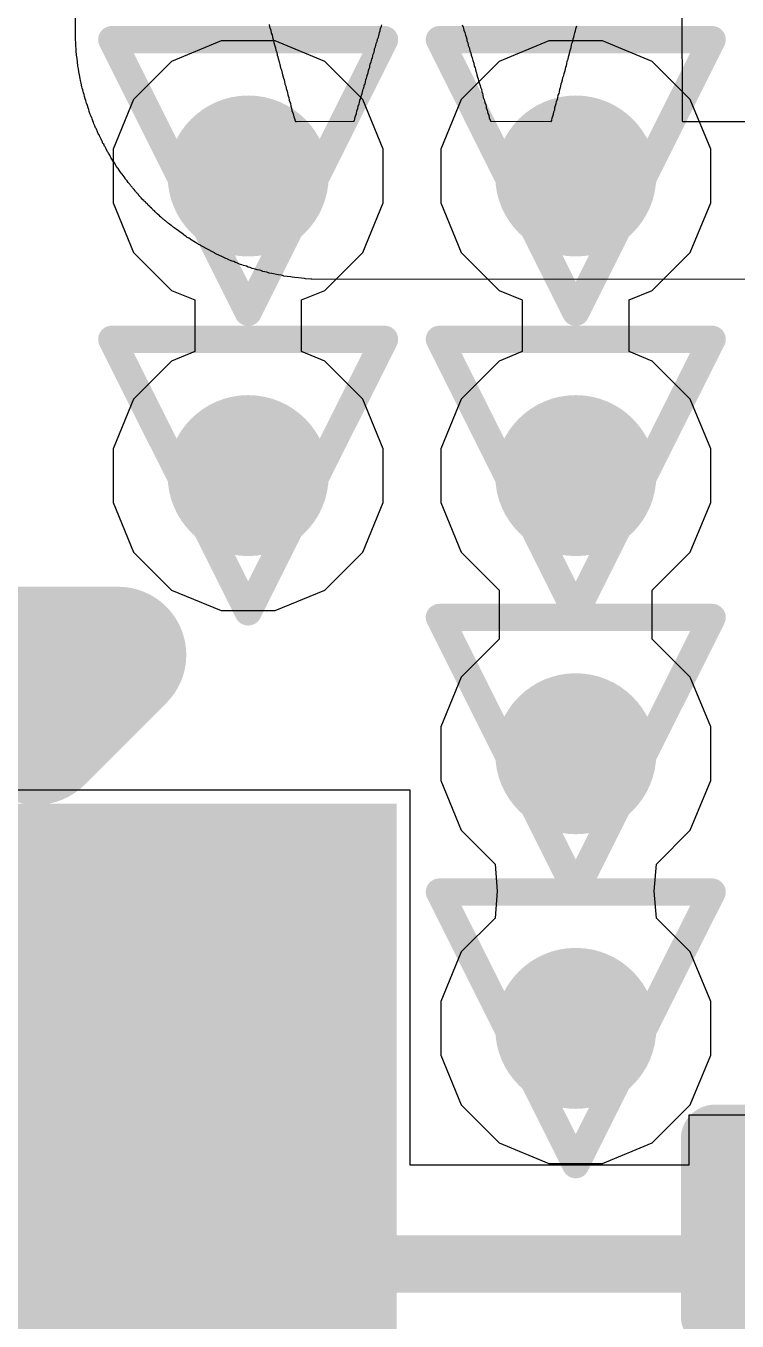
# Model space of a CAD drawing. Header units: inches. Extents: x -6 to 283, y -12 to 154.
# Drawn here: x 14.447 to 15.771, y 16.789 to 19.202 of the extents above; entities that cross this region are included whole.
import ezdxf

# ---------------------------------------------------------------- set-up
doc = ezdxf.new("R2010")
doc.units = ezdxf.units.IN
for name, color, linetype in [('Bottom Layer', 5, 'Continuous'), ('Drill Drawing', 1, 'Continuous'), ('GND-1', 16, 'Continuous'), ('GND-2', 90, 'Continuous'), ('GND-3', 216, 'Continuous'), ('GND-4', 54, 'Continuous'), ('PWR-1', 156, 'Continuous'), ('PWR-2', 130, 'Continuous'), ('Signal L1', 76, 'Continuous'), ('Signal L2', 6, 'Continuous'), ('Top Layer', 1, 'Continuous'), ('Top Overlay', 2, 'Continuous'), ('Top Paste', 8, 'Continuous'), ('Top Solder', 216, 'Continuous'), ('Via Holes', 16, 'Continuous')]:
    doc.layers.add(name, color=color, linetype=linetype)

# ---------------------------------------------------------------- blocks, each defined once
blk = doc.blocks.new('U_FL_R_SMT_1_80___16')
at = {"layer": 'Top Layer'}
blk.add_hatch(color=1, dxfattribs=at).paths.add_polyline_path([(-0.51, -0.4392), (0.51, -0.4392), (0.51, -1.5092), (-0.51, -1.5092)])
at = {"layer": 'Top Paste'}
blk.add_hatch(color=8, dxfattribs=at).paths.add_polyline_path([(-0.51, -0.4392), (0.51, -0.4392), (0.51, -1.5092), (-0.51, -1.5092)])
at = {"layer": 'Top Solder'}
blk.add_hatch(color=216, dxfattribs=at).paths.add_polyline_path([(-0.6116, -0.3376), (0.6116, -0.3376), (0.6116, -1.6108), (-0.6116, -1.6108)])
at = {"layer": 'Top Overlay'}
for points in [[(0.889, -0.7874, 0.254, 0.254, 0), (0.7366, -0.9398, 0.254, 0.254, 0)], [(0.889, -0.7874, 0.254, 0.254, 0), (0.889, -1.0922, 0.254, 0.254, 0)], [(0.7366, -0.9398, 0.254, 0.254, 0), (0.889, -1.0922, 0.254, 0.254, 0)]]:
    blk.add_lwpolyline(points, format="xyseb", dxfattribs=at)
for points in [[(0.6731, -0.9398, 0.127, 0.127, 1), (0.8001, -0.9398, 0.127, 0.127, 1)], [(0.6731, -0.9398, 0.127, 0.127, 1), (0.8001, -0.9398, 0.127, 0.127, 1)], [(0.8255, -1.0922, 0.127, 0.127, 1), (0.9525, -1.0922, 0.127, 0.127, 1)], [(0.8255, -1.0922, 0.127, 0.127, 1), (0.9525, -1.0922, 0.127, 0.127, 1)]]:
    blk.add_lwpolyline(points, format="xyseb", close=True, dxfattribs=at)
blk = doc.blocks.new('C___0201_306')
at = {"layer": 'Top Layer'}
for points in [[(-0.45, 0.15), (-0.15, 0.15), (-0.15, -0.15), (-0.45, -0.15)], [(0.15, 0.15), (0.45, 0.15), (0.45, -0.15), (0.15, -0.15)]]:
    blk.add_hatch(color=1, dxfattribs=at).paths.add_polyline_path(points)
at = {"layer": 'Top Paste'}
for points in [[(-0.45, 0.15), (-0.15, 0.15), (-0.15, -0.15), (-0.45, -0.15)], [(0.15, 0.15), (0.45, 0.15), (0.45, -0.15), (0.15, -0.15)]]:
    blk.add_hatch(color=8, dxfattribs=at).paths.add_polyline_path(points)
at = {"layer": 'Top Solder'}
for points in [[(-0.505, 0.205), (-0.095, 0.205), (-0.095, -0.205), (-0.505, -0.205)], [(0.095, 0.205), (0.505, 0.205), (0.505, -0.205), (0.095, -0.205)]]:
    blk.add_hatch(color=216, dxfattribs=at).paths.add_polyline_path(points)
at = {"layer": 'Top Overlay'}
for points in [[(-0.5334, 0.2286, 0.127, 0.127, 0), (-0.5334, -0.2286, 0.127, 0.127, 0)], [(-0.5334, 0.2286, 0.127, 0.127, 0), (-0.2032, 0.2286, 0.127, 0.127, 0)], [(0.2032, 0.2286, 0.127, 0.127, 0), (0.5334, 0.2286, 0.127, 0.127, 0)], [(0.5334, 0.2286, 0.127, 0.127, 0), (0.5334, -0.2286, 0.127, 0.127, 0)], [(-0.5334, -0.2286, 0.127, 0.127, 0), (-0.2032, -0.2286, 0.127, 0.127, 0)], [(0.2032, -0.2286, 0.127, 0.127, 0), (0.5334, -0.2286, 0.127, 0.127, 0)]]:
    blk.add_lwpolyline(points, format="xyseb", dxfattribs=at)
for points in [[(-0.5651, 0.2286, 0.0635, 0.0635, 1), (-0.5016, 0.2286, 0.0635, 0.0635, 1)], [(-0.5651, 0.2286, 0.0635, 0.0635, 1), (-0.5016, 0.2286, 0.0635, 0.0635, 1)], [(-0.2349, 0.2286, 0.0635, 0.0635, 1), (-0.1714, 0.2286, 0.0635, 0.0635, 1)], [(0.1714, 0.2286, 0.0635, 0.0635, 1), (0.2349, 0.2286, 0.0635, 0.0635, 1)], [(0.5016, 0.2286, 0.0635, 0.0635, 1), (0.5651, 0.2286, 0.0635, 0.0635, 1)], [(0.5016, 0.2286, 0.0635, 0.0635, 1), (0.5651, 0.2286, 0.0635, 0.0635, 1)], [(-0.5651, -0.2286, 0.0635, 0.0635, 1), (-0.5016, -0.2286, 0.0635, 0.0635, 1)], [(-0.5651, -0.2286, 0.0635, 0.0635, 1), (-0.5016, -0.2286, 0.0635, 0.0635, 1)], [(-0.2349, -0.2286, 0.0635, 0.0635, 1), (-0.1714, -0.2286, 0.0635, 0.0635, 1)], [(0.1714, -0.2286, 0.0635, 0.0635, 1), (0.2349, -0.2286, 0.0635, 0.0635, 1)], [(0.5016, -0.2286, 0.0635, 0.0635, 1), (0.5651, -0.2286, 0.0635, 0.0635, 1)], [(0.5016, -0.2286, 0.0635, 0.0635, 1), (0.5651, -0.2286, 0.0635, 0.0635, 1)]]:
    blk.add_lwpolyline(points, format="xyseb", close=True, dxfattribs=at)

msp = doc.modelspace()

# ---------------------------------------------------------------- hatches: boundary and pattern name
at = {"layer": 'Bottom Layer'}
h = msp.add_hatch(color=5, dxfattribs=at)
edge = h.paths.add_edge_path()
edge.add_arc((14.8607, 18.9226), 0.15, 0, 360)
h = msp.add_hatch(color=5, dxfattribs=at)
edge = h.paths.add_edge_path()
edge.add_arc((15.4709, 18.9226), 0.15, 0, 360)
h = msp.add_hatch(color=5, dxfattribs=at)
edge = h.paths.add_edge_path()
edge.add_arc((14.8607, 18.3642), 0.15, 0, 360)
h = msp.add_hatch(color=5, dxfattribs=at)
edge = h.paths.add_edge_path()
edge.add_arc((15.4709, 18.3642), 0.15, 0, 360)
h = msp.add_hatch(color=5, dxfattribs=at)
edge = h.paths.add_edge_path()
edge.add_arc((15.4709, 17.8459), 0.15, 0, 360)
h = msp.add_hatch(color=5, dxfattribs=at)
edge = h.paths.add_edge_path()
edge.add_arc((15.4709, 17.3341), 0.15, 0, 360)
at = {"layer": 'GND-1'}
h = msp.add_hatch(color=16, dxfattribs=at)
edge = h.paths.add_edge_path()
edge.add_arc((14.8607, 18.9226), 0.15, 0, 360)
h = msp.add_hatch(color=16, dxfattribs=at)
edge = h.paths.add_edge_path()
edge.add_arc((15.4709, 18.9226), 0.15, 0, 360)
h = msp.add_hatch(color=16, dxfattribs=at)
edge = h.paths.add_edge_path()
edge.add_arc((14.8607, 18.3642), 0.15, 0, 360)
h = msp.add_hatch(color=16, dxfattribs=at)
edge = h.paths.add_edge_path()
edge.add_arc((15.4709, 18.3642), 0.15, 0, 360)
h = msp.add_hatch(color=16, dxfattribs=at)
edge = h.paths.add_edge_path()
edge.add_arc((15.4709, 17.8459), 0.15, 0, 360)
h = msp.add_hatch(color=16, dxfattribs=at)
edge = h.paths.add_edge_path()
edge.add_arc((15.4709, 17.3341), 0.15, 0, 360)
at = {"layer": 'GND-2'}
h = msp.add_hatch(color=90, dxfattribs=at)
edge = h.paths.add_edge_path()
edge.add_arc((14.8607, 18.9226), 0.15, 0, 360)
h = msp.add_hatch(color=90, dxfattribs=at)
edge = h.paths.add_edge_path()
edge.add_arc((15.4709, 18.9226), 0.15, 0, 360)
h = msp.add_hatch(color=90, dxfattribs=at)
edge = h.paths.add_edge_path()
edge.add_arc((14.8607, 18.3642), 0.15, 0, 360)
h = msp.add_hatch(color=90, dxfattribs=at)
edge = h.paths.add_edge_path()
edge.add_arc((15.4709, 18.3642), 0.15, 0, 360)
h = msp.add_hatch(color=90, dxfattribs=at)
edge = h.paths.add_edge_path()
edge.add_arc((15.4709, 17.8459), 0.15, 0, 360)
h = msp.add_hatch(color=90, dxfattribs=at)
edge = h.paths.add_edge_path()
edge.add_arc((15.4709, 17.3341), 0.15, 0, 360)
at = {"layer": 'GND-3'}
h = msp.add_hatch(color=216, dxfattribs=at)
edge = h.paths.add_edge_path()
edge.add_arc((14.8607, 18.9226), 0.15, 0, 360)
h = msp.add_hatch(color=216, dxfattribs=at)
edge = h.paths.add_edge_path()
edge.add_arc((15.4709, 18.9226), 0.15, 0, 360)
h = msp.add_hatch(color=216, dxfattribs=at)
edge = h.paths.add_edge_path()
edge.add_arc((14.8607, 18.3642), 0.15, 0, 360)
h = msp.add_hatch(color=216, dxfattribs=at)
edge = h.paths.add_edge_path()
edge.add_arc((15.4709, 18.3642), 0.15, 0, 360)
h = msp.add_hatch(color=216, dxfattribs=at)
edge = h.paths.add_edge_path()
edge.add_arc((15.4709, 17.8459), 0.15, 0, 360)
h = msp.add_hatch(color=216, dxfattribs=at)
edge = h.paths.add_edge_path()
edge.add_arc((15.4709, 17.3341), 0.15, 0, 360)
at = {"layer": 'GND-4'}
h = msp.add_hatch(color=54, dxfattribs=at)
edge = h.paths.add_edge_path()
edge.add_arc((14.8607, 18.9226), 0.15, 0, 360)
h = msp.add_hatch(color=54, dxfattribs=at)
edge = h.paths.add_edge_path()
edge.add_arc((15.4709, 18.9226), 0.15, 0, 360)
h = msp.add_hatch(color=54, dxfattribs=at)
edge = h.paths.add_edge_path()
edge.add_arc((14.8607, 18.3642), 0.15, 0, 360)
h = msp.add_hatch(color=54, dxfattribs=at)
edge = h.paths.add_edge_path()
edge.add_arc((15.4709, 18.3642), 0.15, 0, 360)
h = msp.add_hatch(color=54, dxfattribs=at)
edge = h.paths.add_edge_path()
edge.add_arc((15.4709, 17.8459), 0.15, 0, 360)
h = msp.add_hatch(color=54, dxfattribs=at)
edge = h.paths.add_edge_path()
edge.add_arc((15.4709, 17.3341), 0.15, 0, 360)
at = {"layer": 'PWR-1'}
h = msp.add_hatch(color=156, dxfattribs=at)
edge = h.paths.add_edge_path()
edge.add_arc((14.8607, 18.9226), 0.15, 0, 360)
h = msp.add_hatch(color=156, dxfattribs=at)
edge = h.paths.add_edge_path()
edge.add_arc((15.4709, 18.9226), 0.15, 0, 360)
h = msp.add_hatch(color=156, dxfattribs=at)
edge = h.paths.add_edge_path()
edge.add_arc((14.8607, 18.3642), 0.15, 0, 360)
h = msp.add_hatch(color=156, dxfattribs=at)
edge = h.paths.add_edge_path()
edge.add_arc((15.4709, 18.3642), 0.15, 0, 360)
h = msp.add_hatch(color=156, dxfattribs=at)
edge = h.paths.add_edge_path()
edge.add_arc((15.4709, 17.8459), 0.15, 0, 360)
h = msp.add_hatch(color=156, dxfattribs=at)
edge = h.paths.add_edge_path()
edge.add_arc((15.4709, 17.3341), 0.15, 0, 360)
at = {"layer": 'PWR-2'}
h = msp.add_hatch(color=130, dxfattribs=at)
edge = h.paths.add_edge_path()
edge.add_arc((14.8607, 18.9226), 0.15, 0, 360)
h = msp.add_hatch(color=130, dxfattribs=at)
edge = h.paths.add_edge_path()
edge.add_arc((15.4709, 18.9226), 0.15, 0, 360)
h = msp.add_hatch(color=130, dxfattribs=at)
edge = h.paths.add_edge_path()
edge.add_arc((14.8607, 18.3642), 0.15, 0, 360)
h = msp.add_hatch(color=130, dxfattribs=at)
edge = h.paths.add_edge_path()
edge.add_arc((15.4709, 18.3642), 0.15, 0, 360)
h = msp.add_hatch(color=130, dxfattribs=at)
edge = h.paths.add_edge_path()
edge.add_arc((15.4709, 17.8459), 0.15, 0, 360)
h = msp.add_hatch(color=130, dxfattribs=at)
edge = h.paths.add_edge_path()
edge.add_arc((15.4709, 17.3341), 0.15, 0, 360)
at = {"layer": 'Signal L1'}
h = msp.add_hatch(color=76, dxfattribs=at)
edge = h.paths.add_edge_path()
edge.add_arc((14.8607, 18.9226), 0.15, 0, 360)
h = msp.add_hatch(color=76, dxfattribs=at)
edge = h.paths.add_edge_path()
edge.add_arc((15.4709, 18.9226), 0.15, 0, 360)
h = msp.add_hatch(color=76, dxfattribs=at)
edge = h.paths.add_edge_path()
edge.add_arc((14.8607, 18.3642), 0.15, 0, 360)
h = msp.add_hatch(color=76, dxfattribs=at)
edge = h.paths.add_edge_path()
edge.add_arc((15.4709, 18.3642), 0.15, 0, 360)
h = msp.add_hatch(color=76, dxfattribs=at)
edge = h.paths.add_edge_path()
edge.add_arc((15.4709, 17.8459), 0.15, 0, 360)
h = msp.add_hatch(color=76, dxfattribs=at)
edge = h.paths.add_edge_path()
edge.add_arc((15.4709, 17.3341), 0.15, 0, 360)
at = {"layer": 'Signal L2'}
h = msp.add_hatch(color=6, dxfattribs=at)
edge = h.paths.add_edge_path()
edge.add_arc((14.8607, 18.9226), 0.15, 0, 360)
h = msp.add_hatch(color=6, dxfattribs=at)
edge = h.paths.add_edge_path()
edge.add_arc((15.4709, 18.9226), 0.15, 0, 360)
h = msp.add_hatch(color=6, dxfattribs=at)
edge = h.paths.add_edge_path()
edge.add_arc((14.8607, 18.3642), 0.15, 0, 360)
h = msp.add_hatch(color=6, dxfattribs=at)
edge = h.paths.add_edge_path()
edge.add_arc((15.4709, 18.3642), 0.15, 0, 360)
h = msp.add_hatch(color=6, dxfattribs=at)
edge = h.paths.add_edge_path()
edge.add_arc((15.4709, 17.8459), 0.15, 0, 360)
h = msp.add_hatch(color=6, dxfattribs=at)
edge = h.paths.add_edge_path()
edge.add_arc((15.4709, 17.3341), 0.15, 0, 360)
at = {"layer": 'Top Layer'}
h = msp.add_hatch(color=1, dxfattribs=at)
edge = h.paths.add_edge_path()
edge.add_arc((14.8607, 18.9226), 0.15, 0, 360)
h = msp.add_hatch(color=1, dxfattribs=at)
edge = h.paths.add_edge_path()
edge.add_arc((15.4709, 18.9226), 0.15, 0, 360)
h = msp.add_hatch(color=1, dxfattribs=at)
edge = h.paths.add_edge_path()
edge.add_arc((14.8607, 18.3642), 0.15, 0, 360)
h = msp.add_hatch(color=1, dxfattribs=at)
edge = h.paths.add_edge_path()
edge.add_arc((15.4709, 18.3642), 0.15, 0, 360)
h = msp.add_hatch(color=1, dxfattribs=at)
edge = h.paths.add_edge_path()
edge.add_arc((15.4709, 17.8459), 0.15, 0, 360)
h = msp.add_hatch(color=1, dxfattribs=at)
edge = h.paths.add_edge_path()
edge.add_arc((15.4709, 17.3341), 0.15, 0, 360)
at = {"layer": 'Via Holes'}
h = msp.add_hatch(color=7, dxfattribs=at)
edge = h.paths.add_edge_path()
edge.add_arc((14.8607, 18.9226), 0.075, 0, 360)
h = msp.add_hatch(color=7, dxfattribs=at)
edge = h.paths.add_edge_path()
edge.add_arc((15.4709, 18.9226), 0.075, 0, 360)
h = msp.add_hatch(color=7, dxfattribs=at)
edge = h.paths.add_edge_path()
edge.add_arc((14.8607, 18.3642), 0.075, 0, 360)
h = msp.add_hatch(color=7, dxfattribs=at)
edge = h.paths.add_edge_path()
edge.add_arc((15.4709, 18.3642), 0.075, 0, 360)
h = msp.add_hatch(color=7, dxfattribs=at)
edge = h.paths.add_edge_path()
edge.add_arc((15.4709, 17.8459), 0.075, 0, 360)
h = msp.add_hatch(color=7, dxfattribs=at)
edge = h.paths.add_edge_path()
edge.add_arc((15.4709, 17.3341), 0.075, 0, 360)

# ---------------------------------------------------------------- linework, layer by layer
at = {"layer": 'Drill Drawing'}
for points in [[(14.6067, 19.1766, 0.0508, 0.0508, 0), (15.1147, 19.1766, 0.0508, 0.0508, 0)], [(14.6067, 19.1766, 0.0508, 0.0508, 0), (14.8607, 18.6686, 0.0508, 0.0508, 0)], [(14.8607, 18.6686, 0.0508, 0.0508, 0), (15.1147, 19.1766, 0.0508, 0.0508, 0)], [(15.2169, 19.1766, 0.0508, 0.0508, 0), (15.7249, 19.1766, 0.0508, 0.0508, 0)], [(15.2169, 19.1766, 0.0508, 0.0508, 0), (15.4709, 18.6686, 0.0508, 0.0508, 0)], [(15.4709, 18.6686, 0.0508, 0.0508, 0), (15.7249, 19.1766, 0.0508, 0.0508, 0)], [(14.6067, 18.6182, 0.0508, 0.0508, 0), (15.1147, 18.6182, 0.0508, 0.0508, 0)], [(14.6067, 18.6182, 0.0508, 0.0508, 0), (14.8607, 18.1102, 0.0508, 0.0508, 0)], [(14.8607, 18.1102, 0.0508, 0.0508, 0), (15.1147, 18.6182, 0.0508, 0.0508, 0)], [(15.2169, 18.6182, 0.0508, 0.0508, 0), (15.7249, 18.6182, 0.0508, 0.0508, 0)], [(15.2169, 18.6182, 0.0508, 0.0508, 0), (15.4709, 18.1102, 0.0508, 0.0508, 0)], [(15.4709, 18.1102, 0.0508, 0.0508, 0), (15.7249, 18.6182, 0.0508, 0.0508, 0)], [(15.2169, 18.0999, 0.0508, 0.0508, 0), (15.7249, 18.0999, 0.0508, 0.0508, 0)], [(15.2169, 18.0999, 0.0508, 0.0508, 0), (15.4709, 17.5919, 0.0508, 0.0508, 0)], [(15.4709, 17.5919, 0.0508, 0.0508, 0), (15.7249, 18.0999, 0.0508, 0.0508, 0)], [(15.2169, 17.5881, 0.0508, 0.0508, 0), (15.7249, 17.5881, 0.0508, 0.0508, 0)], [(15.2169, 17.5881, 0.0508, 0.0508, 0), (15.4709, 17.0801, 0.0508, 0.0508, 0)], [(15.4709, 17.0801, 0.0508, 0.0508, 0), (15.7249, 17.5881, 0.0508, 0.0508, 0)]]:
    msp.add_lwpolyline(points, format="xyseb", dxfattribs=at)
for points in [[(14.594, 19.1766, 0.0254, 0.0254, 1), (14.6194, 19.1766, 0.0254, 0.0254, 1)], [(14.594, 19.1766, 0.0254, 0.0254, 1), (14.6194, 19.1766, 0.0254, 0.0254, 1)], [(15.102, 19.1766, 0.0254, 0.0254, 1), (15.1274, 19.1766, 0.0254, 0.0254, 1)], [(15.102, 19.1766, 0.0254, 0.0254, 1), (15.1274, 19.1766, 0.0254, 0.0254, 1)], [(15.2042, 19.1766, 0.0254, 0.0254, 1), (15.2296, 19.1766, 0.0254, 0.0254, 1)], [(15.2042, 19.1766, 0.0254, 0.0254, 1), (15.2296, 19.1766, 0.0254, 0.0254, 1)], [(15.7122, 19.1766, 0.0254, 0.0254, 1), (15.7376, 19.1766, 0.0254, 0.0254, 1)], [(15.7122, 19.1766, 0.0254, 0.0254, 1), (15.7376, 19.1766, 0.0254, 0.0254, 1)], [(14.848, 18.6686, 0.0254, 0.0254, 1), (14.8734, 18.6686, 0.0254, 0.0254, 1)], [(14.848, 18.6686, 0.0254, 0.0254, 1), (14.8734, 18.6686, 0.0254, 0.0254, 1)], [(15.4582, 18.6686, 0.0254, 0.0254, 1), (15.4836, 18.6686, 0.0254, 0.0254, 1)], [(15.4582, 18.6686, 0.0254, 0.0254, 1), (15.4836, 18.6686, 0.0254, 0.0254, 1)], [(14.594, 18.6182, 0.0254, 0.0254, 1), (14.6194, 18.6182, 0.0254, 0.0254, 1)], [(14.594, 18.6182, 0.0254, 0.0254, 1), (14.6194, 18.6182, 0.0254, 0.0254, 1)], [(15.102, 18.6182, 0.0254, 0.0254, 1), (15.1274, 18.6182, 0.0254, 0.0254, 1)], [(15.102, 18.6182, 0.0254, 0.0254, 1), (15.1274, 18.6182, 0.0254, 0.0254, 1)], [(15.2042, 18.6182, 0.0254, 0.0254, 1), (15.2296, 18.6182, 0.0254, 0.0254, 1)], [(15.2042, 18.6182, 0.0254, 0.0254, 1), (15.2296, 18.6182, 0.0254, 0.0254, 1)], [(15.7122, 18.6182, 0.0254, 0.0254, 1), (15.7376, 18.6182, 0.0254, 0.0254, 1)], [(15.7122, 18.6182, 0.0254, 0.0254, 1), (15.7376, 18.6182, 0.0254, 0.0254, 1)], [(14.848, 18.1102, 0.0254, 0.0254, 1), (14.8734, 18.1102, 0.0254, 0.0254, 1)], [(14.848, 18.1102, 0.0254, 0.0254, 1), (14.8734, 18.1102, 0.0254, 0.0254, 1)], [(15.4582, 18.1102, 0.0254, 0.0254, 1), (15.4836, 18.1102, 0.0254, 0.0254, 1)], [(15.4582, 18.1102, 0.0254, 0.0254, 1), (15.4836, 18.1102, 0.0254, 0.0254, 1)], [(15.2042, 18.0999, 0.0254, 0.0254, 1), (15.2296, 18.0999, 0.0254, 0.0254, 1)], [(15.2042, 18.0999, 0.0254, 0.0254, 1), (15.2296, 18.0999, 0.0254, 0.0254, 1)], [(15.7122, 18.0999, 0.0254, 0.0254, 1), (15.7376, 18.0999, 0.0254, 0.0254, 1)], [(15.7122, 18.0999, 0.0254, 0.0254, 1), (15.7376, 18.0999, 0.0254, 0.0254, 1)], [(15.2042, 17.5881, 0.0254, 0.0254, 1), (15.2296, 17.5881, 0.0254, 0.0254, 1)], [(15.2042, 17.5881, 0.0254, 0.0254, 1), (15.2296, 17.5881, 0.0254, 0.0254, 1)], [(15.4582, 17.5919, 0.0254, 0.0254, 1), (15.4836, 17.5919, 0.0254, 0.0254, 1)], [(15.4582, 17.5919, 0.0254, 0.0254, 1), (15.4836, 17.5919, 0.0254, 0.0254, 1)], [(15.7122, 17.5881, 0.0254, 0.0254, 1), (15.7376, 17.5881, 0.0254, 0.0254, 1)], [(15.7122, 17.5881, 0.0254, 0.0254, 1), (15.7376, 17.5881, 0.0254, 0.0254, 1)], [(15.4582, 17.0801, 0.0254, 0.0254, 1), (15.4836, 17.0801, 0.0254, 0.0254, 1)], [(15.4582, 17.0801, 0.0254, 0.0254, 1), (15.4836, 17.0801, 0.0254, 0.0254, 1)]]:
    msp.add_lwpolyline(points, format="xyseb", close=True, dxfattribs=at)
at = {"layer": 'PWR-1'}
for p, q in [((14.8107, 19.1742), (14.7182, 19.1359)), ((14.9107, 19.1742), (14.8107, 19.1742)), ((15.0032, 19.1359), (14.9107, 19.1742)), ((15.4208, 19.1742), (15.3283, 19.1359)), ((15.5209, 19.1742), (15.4208, 19.1742)), ((15.6134, 19.1359), (15.5209, 19.1742)), ((14.7182, 19.1359), (14.6474, 19.0651)), ((15.074, 19.0651), (15.0032, 19.1359)), ((15.3283, 19.1359), (15.2576, 19.0651)), ((15.6842, 19.0651), (15.6134, 19.1359)), ((14.6474, 19.0651), (14.6091, 18.9726)), ((15.1123, 18.9726), (15.074, 19.0651)), ((15.2576, 19.0651), (15.2193, 18.9726)), ((15.7225, 18.9726), (15.6842, 19.0651)), ((14.6091, 18.9726), (14.6091, 18.8725)), ((15.1123, 18.8725), (15.1123, 18.9726)), ((15.2193, 18.9726), (15.2193, 18.8725)), ((15.7225, 18.8725), (15.7225, 18.9726)), ((14.6091, 18.8725), (14.6474, 18.7801)), ((15.074, 18.7801), (15.1123, 18.8725)), ((15.2193, 18.8725), (15.2576, 18.7801)), ((15.6842, 18.7801), (15.7225, 18.8725)), ((14.6474, 18.7801), (14.7182, 18.7093)), ((15.0032, 18.7093), (15.074, 18.7801)), ((15.2576, 18.7801), (15.3283, 18.7093)), ((15.6134, 18.7093), (15.6842, 18.7801)), ((14.7182, 18.7093), (14.7611, 18.6915)), ((14.9603, 18.6915), (15.0032, 18.7093)), ((15.3283, 18.7093), (15.3713, 18.6915)), ((15.5704, 18.6915), (15.6134, 18.7093)), ((14.7611, 18.6915), (14.7611, 18.5953)), ((14.9603, 18.5953), (14.9603, 18.6915)), ((15.3713, 18.6915), (15.3713, 18.5953)), ((15.5704, 18.5953), (15.5704, 18.6915)), ((14.7611, 18.5953), (14.7182, 18.5775)), ((15.0032, 18.5775), (14.9603, 18.5953)), ((15.3713, 18.5953), (15.3283, 18.5775)), ((15.6134, 18.5775), (15.5704, 18.5953)), ((14.7182, 18.5775), (14.6474, 18.5067)), ((15.074, 18.5067), (15.0032, 18.5775)), ((15.3283, 18.5775), (15.2576, 18.5067)), ((15.6842, 18.5067), (15.6134, 18.5775)), ((14.6474, 18.5067), (14.6091, 18.4142)), ((15.1123, 18.4142), (15.074, 18.5067)), ((15.2576, 18.5067), (15.2193, 18.4142)), ((15.7225, 18.4142), (15.6842, 18.5067)), ((14.6091, 18.4142), (14.6091, 18.3141)), ((15.1123, 18.3141), (15.1123, 18.4142)), ((15.2193, 18.4142), (15.2193, 18.3141)), ((15.7225, 18.3141), (15.7225, 18.4142)), ((14.6091, 18.3141), (14.6474, 18.2216)), ((15.074, 18.2216), (15.1123, 18.3141)), ((15.2193, 18.3141), (15.2576, 18.2216)), ((15.6842, 18.2216), (15.7225, 18.3141)), ((14.6474, 18.2216), (14.7182, 18.1509)), ((15.0032, 18.1509), (15.074, 18.2216)), ((15.2576, 18.2216), (15.3283, 18.1509)), ((15.6134, 18.1509), (15.6842, 18.2216)), ((14.7182, 18.1509), (14.8107, 18.1126)), ((14.9107, 18.1126), (15.0032, 18.1509)), ((15.3283, 18.1509), (15.3283, 18.0592)), ((15.6134, 18.0592), (15.6134, 18.1509)), ((14.8107, 18.1126), (14.9107, 18.1126)), ((15.3283, 18.0592), (15.2576, 17.9884)), ((15.6842, 17.9884), (15.6134, 18.0592)), ((15.2576, 17.9884), (15.2193, 17.8959)), ((15.7225, 17.8959), (15.6842, 17.9884)), ((15.2193, 17.8959), (15.2193, 17.7958)), ((15.7225, 17.7958), (15.7225, 17.8959)), ((15.2193, 17.7958), (15.2576, 17.7034)), ((15.6842, 17.7034), (15.7225, 17.7958)), ((15.2576, 17.7034), (15.3205, 17.6404)), ((15.6212, 17.6404), (15.6842, 17.7034)), ((15.3205, 17.6404), (15.3248, 17.59)), ((15.617, 17.59), (15.6212, 17.6404)), ((15.3248, 17.59), (15.3205, 17.5396)), ((15.6212, 17.5396), (15.617, 17.59)), ((15.3205, 17.5396), (15.2576, 17.4767)), ((15.6842, 17.4767), (15.6212, 17.5396)), ((15.2576, 17.4767), (15.2193, 17.3842)), ((15.7225, 17.3842), (15.6842, 17.4767)), ((15.2193, 17.3842), (15.2193, 17.2841)), ((15.7225, 17.2841), (15.7225, 17.3842)), ((15.2193, 17.2841), (15.2576, 17.1916)), ((15.6842, 17.1916), (15.7225, 17.2841)), ((15.2576, 17.1916), (15.3283, 17.1208)), ((15.6134, 17.1208), (15.6842, 17.1916)), ((15.3283, 17.1208), (15.4208, 17.0825)), ((15.5209, 17.0825), (15.6134, 17.1208)), ((15.4208, 17.0825), (15.5209, 17.0825))]:
    msp.add_line(p, q, dxfattribs=at)
at = {"layer": 'PWR-2'}
for p, q in [((14.8107, 19.1742), (14.7182, 19.1359)), ((14.9107, 19.1742), (14.8107, 19.1742)), ((15.0032, 19.1359), (14.9107, 19.1742)), ((15.4208, 19.1742), (15.3283, 19.1359)), ((15.5209, 19.1742), (15.4208, 19.1742)), ((15.6134, 19.1359), (15.5209, 19.1742)), ((14.7182, 19.1359), (14.6474, 19.0651)), ((15.074, 19.0651), (15.0032, 19.1359)), ((15.3283, 19.1359), (15.2576, 19.0651)), ((15.6842, 19.0651), (15.6134, 19.1359)), ((14.6474, 19.0651), (14.6091, 18.9726)), ((15.1123, 18.9726), (15.074, 19.0651)), ((15.2576, 19.0651), (15.2193, 18.9726)), ((15.7225, 18.9726), (15.6842, 19.0651)), ((14.6091, 18.9726), (14.6091, 18.8725)), ((15.1123, 18.8725), (15.1123, 18.9726)), ((15.2193, 18.9726), (15.2193, 18.8725)), ((15.7225, 18.8725), (15.7225, 18.9726)), ((14.6091, 18.8725), (14.6474, 18.7801)), ((15.074, 18.7801), (15.1123, 18.8725)), ((15.2193, 18.8725), (15.2576, 18.7801)), ((15.6842, 18.7801), (15.7225, 18.8725)), ((14.6474, 18.7801), (14.7182, 18.7093)), ((15.0032, 18.7093), (15.074, 18.7801)), ((15.2576, 18.7801), (15.3283, 18.7093)), ((15.6134, 18.7093), (15.6842, 18.7801)), ((14.7182, 18.7093), (14.7611, 18.6915)), ((14.9603, 18.6915), (15.0032, 18.7093)), ((15.3283, 18.7093), (15.3713, 18.6915)), ((15.5704, 18.6915), (15.6134, 18.7093)), ((14.7611, 18.6915), (14.7611, 18.5953)), ((14.9603, 18.5953), (14.9603, 18.6915)), ((15.3713, 18.6915), (15.3713, 18.5953)), ((15.5704, 18.5953), (15.5704, 18.6915)), ((14.7611, 18.5953), (14.7182, 18.5775)), ((15.0032, 18.5775), (14.9603, 18.5953)), ((15.3713, 18.5953), (15.3283, 18.5775)), ((15.6134, 18.5775), (15.5704, 18.5953)), ((14.7182, 18.5775), (14.6474, 18.5067)), ((15.074, 18.5067), (15.0032, 18.5775)), ((15.3283, 18.5775), (15.2576, 18.5067)), ((15.6842, 18.5067), (15.6134, 18.5775)), ((14.6474, 18.5067), (14.6091, 18.4142)), ((15.1123, 18.4142), (15.074, 18.5067)), ((15.2576, 18.5067), (15.2193, 18.4142)), ((15.7225, 18.4142), (15.6842, 18.5067)), ((14.6091, 18.4142), (14.6091, 18.3141)), ((15.1123, 18.3141), (15.1123, 18.4142)), ((15.2193, 18.4142), (15.2193, 18.3141)), ((15.7225, 18.3141), (15.7225, 18.4142)), ((14.6091, 18.3141), (14.6474, 18.2216)), ((15.074, 18.2216), (15.1123, 18.3141)), ((15.2193, 18.3141), (15.2576, 18.2216)), ((15.6842, 18.2216), (15.7225, 18.3141)), ((14.6474, 18.2216), (14.7182, 18.1509)), ((15.0032, 18.1509), (15.074, 18.2216)), ((15.2576, 18.2216), (15.3283, 18.1509)), ((15.6134, 18.1509), (15.6842, 18.2216)), ((14.7182, 18.1509), (14.8107, 18.1126)), ((14.9107, 18.1126), (15.0032, 18.1509)), ((15.3283, 18.1509), (15.3283, 18.0592)), ((15.6134, 18.0592), (15.6134, 18.1509)), ((14.8107, 18.1126), (14.9107, 18.1126)), ((15.3283, 18.0592), (15.2576, 17.9884)), ((15.6842, 17.9884), (15.6134, 18.0592)), ((15.2576, 17.9884), (15.2193, 17.8959)), ((15.7225, 17.8959), (15.6842, 17.9884)), ((15.2193, 17.8959), (15.2193, 17.7958)), ((15.7225, 17.7958), (15.7225, 17.8959)), ((15.2193, 17.7958), (15.2576, 17.7034)), ((15.6842, 17.7034), (15.7225, 17.7958)), ((15.2576, 17.7034), (15.3205, 17.6404)), ((15.6212, 17.6404), (15.6842, 17.7034)), ((15.3205, 17.6404), (15.3248, 17.59)), ((15.617, 17.59), (15.6212, 17.6404)), ((15.3248, 17.59), (15.3205, 17.5396)), ((15.6212, 17.5396), (15.617, 17.59)), ((15.3205, 17.5396), (15.2576, 17.4767)), ((15.6842, 17.4767), (15.6212, 17.5396)), ((15.2576, 17.4767), (15.2193, 17.3842)), ((15.7225, 17.3842), (15.6842, 17.4767)), ((15.2193, 17.3842), (15.2193, 17.2841)), ((15.7225, 17.2841), (15.7225, 17.3842)), ((15.2193, 17.2841), (15.2576, 17.1916)), ((15.6842, 17.1916), (15.7225, 17.2841)), ((15.2576, 17.1916), (15.3283, 17.1208)), ((15.6134, 17.1208), (15.6842, 17.1916)), ((15.3283, 17.1208), (15.4208, 17.0825)), ((15.5209, 17.0825), (15.6134, 17.1208)), ((15.4208, 17.0825), (15.5209, 17.0825))]:
    msp.add_line(p, q, dxfattribs=at)
at = {"layer": 'Top Layer'}
for p, q in [((15.1625, 17.7781), (13.8385, 17.7781)), ((15.1625, 17.0789), (15.1625, 17.7781)), ((16.2357, 17.1721), (15.6817, 17.1721)), ((15.6817, 17.1721), (15.6817, 17.0789)), ((15.6817, 17.0789), (15.1625, 17.0789))]:
    msp.add_line(p, q, dxfattribs=at)
msp.add_lwpolyline([(14.7918, 16.8951, 0.1067, 0.1067, 0), (15.9841, 16.8951, 0.1067, 0.1067, 0)], format="xyseb", dxfattribs=at)
msp.add_lwpolyline([(14.7652, 16.8951, 0.0533, 0.0533, 1), (14.8185, 16.8951, 0.0533, 0.0533, 1)], format="xyseb", close=True, dxfattribs=at)
at = {"layer": 'Top Overlay'}
for p, q in [((14.5389, 19.1806), (14.5383, 19.4956)), ((15.6685, 19.4177), (15.6691, 19.0251)), ((14.9, 19.2046), (14.9006, 19.2006)), ((14.9006, 19.2006), (14.9015, 19.1974)), ((14.9015, 19.1974), (14.9029, 19.1942)), ((14.9029, 19.1942), (14.9038, 19.1887)), ((15.1039, 19.1838), (15.1053, 19.1899)), ((15.1053, 19.1899), (15.1068, 19.193)), ((15.1068, 19.193), (15.1073, 19.1977)), ((15.1073, 19.1977), (15.1091, 19.2017)), ((15.1091, 19.2017), (15.1097, 19.204)), ((15.2596, 19.204), (15.2614, 19.2)), ((15.2614, 19.2), (15.262, 19.1977)), ((15.262, 19.1977), (15.2625, 19.1942)), ((15.2625, 19.1942), (15.2643, 19.1901)), ((15.2643, 19.1901), (15.2654, 19.1849)), ((15.4681, 19.1844), (15.469, 19.1893)), ((15.469, 19.1893), (15.4704, 19.193)), ((15.4704, 19.193), (15.471, 19.1971)), ((15.471, 19.1971), (15.4731, 19.2026)), ((14.5395, 19.1667), (14.5389, 19.1806)), ((14.5401, 19.1568), (14.5395, 19.1667)), ((14.9038, 19.1887), (14.9052, 19.1855)), ((14.9052, 19.1855), (14.9058, 19.1815)), ((14.9058, 19.1815), (14.907, 19.1768)), ((14.907, 19.1768), (14.9081, 19.1739)), ((14.9081, 19.1739), (14.9087, 19.1716)), ((14.9087, 19.1716), (14.9096, 19.1673)), ((14.9096, 19.1673), (14.911, 19.1635)), ((15.0981, 19.1635), (15.0986, 19.1658)), ((15.0986, 19.1658), (15.0992, 19.1693)), ((15.0992, 19.1693), (15.101, 19.1734)), ((15.101, 19.1734), (15.1015, 19.1774)), ((15.1015, 19.1774), (15.1033, 19.1815)), ((15.1033, 19.1815), (15.1039, 19.1838)), ((15.2654, 19.1849), (15.2666, 19.182)), ((15.2666, 19.182), (15.2678, 19.1774)), ((15.2678, 19.1774), (15.2683, 19.1745)), ((15.2683, 19.1745), (15.2701, 19.1705)), ((15.2701, 19.1705), (15.2706, 19.1658)), ((15.2706, 19.1658), (15.2724, 19.1618)), ((15.4623, 19.1618), (15.4632, 19.1673)), ((15.4632, 19.1673), (15.4638, 19.1696)), ((15.4638, 19.1696), (15.4652, 19.1734)), ((15.4652, 19.1734), (15.4661, 19.1783)), ((15.4661, 19.1783), (15.4673, 19.1812)), ((15.4673, 19.1812), (15.4681, 19.1844)), ((14.541, 19.1467), (14.5401, 19.1568)), ((14.5415, 19.145), (14.541, 19.1467)), ((14.5421, 19.1409), (14.5415, 19.145)), ((14.5427, 19.1351), (14.5421, 19.1409)), ((14.911, 19.1635), (14.9116, 19.1612)), ((14.9116, 19.1612), (14.9122, 19.1571)), ((14.9122, 19.1571), (14.9139, 19.1531)), ((14.9139, 19.1531), (14.9148, 19.1476)), ((14.9148, 19.1476), (14.9159, 19.1447)), ((14.9159, 19.1447), (14.9168, 19.1415)), ((14.9168, 19.1415), (14.9183, 19.1354)), ((15.0908, 19.1401), (15.0923, 19.1432)), ((15.0923, 19.1432), (15.0929, 19.1456)), ((15.0929, 19.1456), (15.0937, 19.1499)), ((15.0937, 19.1499), (15.0952, 19.1531)), ((15.0952, 19.1531), (15.0958, 19.1571)), ((15.0958, 19.1571), (15.0963, 19.1595)), ((15.0963, 19.1595), (15.0981, 19.1635)), ((15.2724, 19.1618), (15.273, 19.1595)), ((15.273, 19.1595), (15.2735, 19.156)), ((15.2735, 19.156), (15.2753, 19.1519)), ((15.2753, 19.1519), (15.2759, 19.1479)), ((15.2759, 19.1479), (15.2782, 19.1427)), ((15.2782, 19.1427), (15.279, 19.1377)), ((15.4565, 19.1403), (15.4571, 19.1444)), ((15.4571, 19.1444), (15.4577, 19.1467)), ((15.4577, 19.1467), (15.4594, 19.1508)), ((15.4594, 19.1508), (15.4603, 19.1563)), ((15.4603, 19.1563), (15.4609, 19.1586)), ((15.4609, 19.1586), (15.4623, 19.1618)), ((14.5436, 19.1273), (14.5427, 19.1351)), ((14.5441, 19.125), (14.5436, 19.1273)), ((14.5447, 19.1221), (14.5441, 19.125)), ((14.5453, 19.1169), (14.5447, 19.1221)), ((14.5465, 19.1111), (14.5453, 19.1169)), ((14.9183, 19.1354), (14.9197, 19.1305)), ((14.9197, 19.1305), (14.9211, 19.1244)), ((14.9211, 19.1244), (14.922, 19.1218)), ((14.922, 19.1218), (14.9226, 19.1195)), ((14.9226, 19.1195), (14.9238, 19.1143)), ((15.0842, 19.1149), (15.0847, 19.1189)), ((15.0847, 19.1189), (15.0862, 19.1227)), ((15.0862, 19.1227), (15.0871, 19.1253)), ((15.0871, 19.1253), (15.0876, 19.1276)), ((15.0876, 19.1276), (15.0882, 19.1311)), ((15.0882, 19.1311), (15.09, 19.1351)), ((15.09, 19.1351), (15.0908, 19.1401)), ((15.279, 19.1377), (15.2808, 19.1331)), ((15.2808, 19.1331), (15.2819, 19.1273)), ((15.2819, 19.1273), (15.2834, 19.1241)), ((15.2834, 19.1241), (15.284, 19.1218)), ((15.284, 19.1218), (15.2848, 19.1175)), ((15.2848, 19.1175), (15.286, 19.1146)), ((15.449, 19.1137), (15.451, 19.1192)), ((15.451, 19.1192), (15.4522, 19.1256)), ((15.4522, 19.1256), (15.4534, 19.1285)), ((15.4534, 19.1285), (15.4542, 19.1317)), ((15.4542, 19.1317), (15.4548, 19.1363)), ((15.4548, 19.1363), (15.4565, 19.1403)), ((14.5479, 19.1044), (14.5465, 19.1111)), ((14.5485, 19.1004), (14.5479, 19.1044)), ((14.5499, 19.0955), (14.5485, 19.1004)), ((14.5511, 19.0885), (14.5499, 19.0955)), ((14.9238, 19.1143), (14.9249, 19.1114)), ((14.9249, 19.1114), (14.9255, 19.1091)), ((14.9255, 19.1091), (14.9264, 19.1047)), ((14.9264, 19.1047), (14.9275, 19.1018)), ((14.9275, 19.1018), (14.9284, 19.0986)), ((14.9284, 19.0986), (14.929, 19.094)), ((14.929, 19.094), (14.9307, 19.09)), ((15.0761, 19.0871), (15.0775, 19.0931)), ((15.0775, 19.0931), (15.0784, 19.094)), ((15.0784, 19.094), (15.079, 19.0981)), ((15.079, 19.0981), (15.0798, 19.1018)), ((15.0798, 19.1018), (15.0813, 19.105)), ((15.0813, 19.105), (15.0819, 19.1073)), ((15.0819, 19.1073), (15.0827, 19.1117)), ((15.0827, 19.1117), (15.0842, 19.1149)), ((15.286, 19.1146), (15.2869, 19.1114)), ((15.2869, 19.1114), (15.2877, 19.107)), ((15.2877, 19.107), (15.2892, 19.1039)), ((15.2892, 19.1039), (15.2898, 19.0998)), ((15.2898, 19.0998), (15.2912, 19.096)), ((15.2912, 19.096), (15.2927, 19.0911)), ((15.4432, 19.09), (15.4438, 19.0946)), ((15.4438, 19.0946), (15.445, 19.0975)), ((15.445, 19.0975), (15.4461, 19.1015)), ((15.4461, 19.1015), (15.447, 19.1059)), ((15.447, 19.1059), (15.4484, 19.1096)), ((15.4484, 19.1096), (15.449, 19.1137)), ((14.5517, 19.0862), (14.5511, 19.0885)), ((14.5528, 19.0833), (14.5517, 19.0862)), ((14.5537, 19.0778), (14.5528, 19.0833)), ((14.5551, 19.0746), (14.5537, 19.0778)), ((14.556, 19.0708), (14.5551, 19.0746)), ((14.5572, 19.0662), (14.556, 19.0708)), ((14.9307, 19.09), (14.9313, 19.0859)), ((14.9313, 19.0859), (14.9333, 19.0804)), ((14.9333, 19.0804), (14.9339, 19.0775)), ((14.9339, 19.0775), (14.9345, 19.074)), ((14.9345, 19.074), (14.9353, 19.072)), ((14.9353, 19.072), (14.9365, 19.0691)), ((14.9365, 19.0691), (14.9371, 19.0639)), ((15.0703, 19.0668), (15.0717, 19.0729)), ((15.0717, 19.0729), (15.0732, 19.0761)), ((15.0732, 19.0761), (15.074, 19.0816)), ((15.074, 19.0816), (15.0752, 19.0845)), ((15.0752, 19.0845), (15.0761, 19.0871)), ((15.2927, 19.0911), (15.2932, 19.0882)), ((15.2932, 19.0882), (15.295, 19.0842)), ((15.295, 19.0842), (15.2958, 19.0792)), ((15.2958, 19.0792), (15.297, 19.0763)), ((15.297, 19.0763), (15.2979, 19.0737)), ((15.2979, 19.0737), (15.2984, 19.0691)), ((15.2984, 19.0691), (15.3002, 19.0651)), ((15.4374, 19.068), (15.4383, 19.0735)), ((15.4383, 19.0735), (15.4398, 19.0766)), ((15.4398, 19.0766), (15.4403, 19.079)), ((15.4403, 19.079), (15.4412, 19.0845)), ((15.4412, 19.0845), (15.4426, 19.0876)), ((15.4426, 19.0876), (15.4432, 19.09)), ((14.5586, 19.063), (14.5572, 19.0662)), ((14.5595, 19.0581), (14.5586, 19.063)), ((14.5612, 19.0541), (14.5595, 19.0581)), ((14.5624, 19.0494), (14.5612, 19.0541)), ((14.5638, 19.0462), (14.5624, 19.0494)), ((14.5647, 19.043), (14.5638, 19.0462)), ((14.9371, 19.0639), (14.9388, 19.0598)), ((14.9388, 19.0598), (14.9394, 19.0575)), ((14.9394, 19.0575), (14.94, 19.0529)), ((14.94, 19.0529), (14.9417, 19.0488)), ((14.9417, 19.0488), (14.9423, 19.0448)), ((14.9423, 19.0448), (14.9429, 19.0425)), ((15.0633, 19.0442), (15.0651, 19.0483)), ((15.0651, 19.0483), (15.0656, 19.0529)), ((15.0656, 19.0529), (15.0674, 19.0569)), ((15.0674, 19.0569), (15.068, 19.0593)), ((15.068, 19.0593), (15.0688, 19.0636)), ((15.0688, 19.0636), (15.0703, 19.0668)), ((15.3002, 19.0651), (15.3008, 19.0627)), ((15.3008, 19.0627), (15.3013, 19.0593)), ((15.3013, 19.0593), (15.3031, 19.0552)), ((15.3031, 19.0552), (15.3037, 19.0529)), ((15.3037, 19.0529), (15.3042, 19.0494)), ((15.3042, 19.0494), (15.306, 19.0454)), ((15.306, 19.0454), (15.3074, 19.0393)), ((15.4302, 19.0422), (15.4316, 19.0459)), ((15.4316, 19.0459), (15.4322, 19.05)), ((15.4322, 19.05), (15.4345, 19.0575)), ((15.4345, 19.0575), (15.4351, 19.0616)), ((15.4351, 19.0616), (15.4369, 19.0656)), ((15.4369, 19.0656), (15.4374, 19.068)), ((14.5661, 19.0393), (14.5647, 19.043)), ((14.5673, 19.0364), (14.5661, 19.0393)), ((14.5682, 19.0326), (14.5673, 19.0364)), ((14.5693, 19.0315), (14.5682, 19.0326)), ((14.5699, 19.0291), (14.5693, 19.0315)), ((14.5716, 19.0251), (14.5699, 19.0291)), ((14.5728, 19.0222), (14.5716, 19.0251)), ((14.5734, 19.0199), (14.5728, 19.0222)), ((14.9429, 19.0425), (14.9434, 19.0413)), ((14.9434, 19.0413), (14.9446, 19.0384)), ((14.9446, 19.0384), (14.9455, 19.0329)), ((14.9455, 19.0329), (14.9469, 19.0297)), ((14.9469, 19.0297), (14.9481, 19.0251)), ((14.9481, 19.0251), (14.9489, 19.0242)), ((14.9489, 19.0242), (14.951, 19.0239)), ((14.951, 19.0239), (15.057, 19.0245)), ((15.057, 19.0245), (15.0587, 19.0263)), ((15.0587, 19.0263), (15.0593, 19.0286)), ((15.0593, 19.0286), (15.0601, 19.0329)), ((15.0601, 19.0329), (15.0613, 19.0358)), ((15.0613, 19.0358), (15.0622, 19.039)), ((15.0622, 19.039), (15.0633, 19.0442)), ((15.3074, 19.0393), (15.3089, 19.0361)), ((15.3089, 19.0361), (15.3097, 19.0306)), ((15.3097, 19.0306), (15.3118, 19.0257)), ((15.3118, 19.0257), (15.3123, 19.0245)), ((15.3123, 19.0245), (15.425, 19.0242)), ((15.425, 19.0242), (15.4264, 19.0257)), ((15.4264, 19.0257), (15.427, 19.0309)), ((15.427, 19.0309), (15.4282, 19.0338)), ((15.4282, 19.0338), (15.4293, 19.0378)), ((15.4293, 19.0378), (15.4302, 19.0422)), ((15.6691, 19.0251), (15.67, 19.0242)), ((15.67, 19.0242), (15.7994, 19.0239)), ((14.5754, 19.0161), (14.5734, 19.0199)), ((14.5763, 19.0124), (14.5754, 19.0161)), ((14.5774, 19.0112), (14.5763, 19.0124)), ((14.578, 19.01), (14.5774, 19.0112)), ((14.5803, 19.0048), (14.578, 19.01)), ((14.5821, 19.0002), (14.5803, 19.0048)), ((14.5832, 18.999), (14.5821, 19.0002)), ((14.5838, 18.9973), (14.5832, 18.999)), ((14.5867, 18.9909), (14.5838, 18.9973)), ((14.5879, 18.988), (14.5867, 18.9909)), ((14.5887, 18.9872), (14.5879, 18.988)), ((14.5902, 18.9834), (14.5887, 18.9872)), ((14.5916, 18.9819), (14.5902, 18.9834)), ((14.5931, 18.9782), (14.5916, 18.9819)), ((14.5942, 18.977), (14.5931, 18.9782)), ((14.5948, 18.9759), (14.5942, 18.977)), ((14.596, 18.973), (14.5948, 18.9759)), ((14.5989, 18.9678), (14.596, 18.973)), ((14.6, 18.9666), (14.5989, 18.9678)), ((14.6006, 18.9649), (14.6, 18.9666)), ((14.6029, 18.9614), (14.6006, 18.9649)), ((14.6041, 18.9585), (14.6029, 18.9614)), ((14.6052, 18.9573), (14.6041, 18.9585)), ((14.6099, 18.9492), (14.6052, 18.9573)), ((14.611, 18.9481), (14.6099, 18.9492)), ((14.6116, 18.9469), (14.611, 18.9481)), ((14.6157, 18.9405), (14.6116, 18.9469)), ((14.6174, 18.9376), (14.6157, 18.9405)), ((14.6186, 18.9365), (14.6174, 18.9376)), ((14.6203, 18.9336), (14.6186, 18.9365)), ((14.6243, 18.9278), (14.6203, 18.9336)), ((14.6258, 18.9258), (14.6243, 18.9278)), ((14.6313, 18.9185), (14.6258, 18.9258)), ((14.6319, 18.9174), (14.6313, 18.9185)), ((14.6336, 18.9156), (14.6319, 18.9174)), ((14.6342, 18.9145), (14.6336, 18.9156)), ((14.6354, 18.9133), (14.6342, 18.9145)), ((14.6371, 18.9104), (14.6354, 18.9133)), ((14.6394, 18.9081), (14.6371, 18.9104)), ((14.64, 18.907), (14.6394, 18.9081)), ((14.6417, 18.9052), (14.64, 18.907)), ((14.6423, 18.9041), (14.6417, 18.9052)), ((14.6446, 18.9017), (14.6423, 18.9041)), ((14.6452, 18.9006), (14.6446, 18.9017)), ((14.6475, 18.8983), (14.6452, 18.9006)), ((14.6481, 18.8971), (14.6475, 18.8983)), ((14.6504, 18.8948), (14.6481, 18.8971)), ((14.651, 18.8936), (14.6504, 18.8948)), ((14.6539, 18.8907), (14.651, 18.8936)), ((14.6545, 18.8896), (14.6539, 18.8907)), ((14.6562, 18.8878), (14.6545, 18.8896)), ((14.6568, 18.8867), (14.6562, 18.8878)), ((14.6576, 18.8858), (14.6568, 18.8867)), ((14.6588, 18.8852), (14.6576, 18.8858)), ((14.6591, 18.8844), (14.6588, 18.8852)), ((14.6617, 18.8818), (14.6591, 18.8844)), ((14.6646, 18.8783), (14.6617, 18.8818)), ((14.6666, 18.8768), (14.6646, 18.8783)), ((14.6672, 18.8757), (14.6666, 18.8768)), ((14.6681, 18.8748), (14.6672, 18.8757)), ((14.6692, 18.8742), (14.6681, 18.8748)), ((14.6704, 18.8725), (14.6692, 18.8742)), ((14.6724, 18.871), (14.6704, 18.8725)), ((14.673, 18.8699), (14.6724, 18.871)), ((14.6739, 18.869), (14.673, 18.8699)), ((14.675, 18.8684), (14.6739, 18.869)), ((14.6753, 18.8676), (14.675, 18.8684)), ((14.6776, 18.8658), (14.6753, 18.8676)), ((14.6782, 18.8647), (14.6776, 18.8658)), ((14.6805, 18.8629), (14.6782, 18.8647)), ((14.6811, 18.8618), (14.6805, 18.8629)), ((14.6834, 18.86), (14.6811, 18.8618)), ((14.684, 18.8589), (14.6834, 18.86)), ((14.6849, 18.858), (14.684, 18.8589)), ((14.686, 18.8574), (14.6849, 18.858)), ((14.6872, 18.8557), (14.686, 18.8574)), ((14.6883, 18.8551), (14.6872, 18.8557)), ((14.6907, 18.8528), (14.6883, 18.8551)), ((14.6918, 18.8522), (14.6907, 18.8528)), ((14.6921, 18.8514), (14.6918, 18.8522)), ((14.6936, 18.8499), (14.6921, 18.8514)), ((14.6947, 18.8493), (14.6936, 18.8499)), ((14.697, 18.847), (14.6947, 18.8493)), ((14.6982, 18.8464), (14.697, 18.847)), ((14.6988, 18.8453), (14.6982, 18.8464)), ((14.6999, 18.8447), (14.6988, 18.8453)), ((14.7022, 18.8424), (14.6999, 18.8447)), ((14.7034, 18.8418), (14.7022, 18.8424)), ((14.7057, 18.8395), (14.7034, 18.8418)), ((14.7069, 18.8389), (14.7057, 18.8395)), ((14.7092, 18.8366), (14.7069, 18.8389)), ((14.7103, 18.836), (14.7092, 18.8366)), ((14.7121, 18.8343), (14.7103, 18.836)), ((14.7141, 18.8328), (14.7121, 18.8343)), ((14.7173, 18.8302), (14.7141, 18.8328)), ((14.7185, 18.8296), (14.7173, 18.8302)), ((14.7202, 18.8279), (14.7185, 18.8296)), ((14.7214, 18.8273), (14.7202, 18.8279)), ((14.7228, 18.8259), (14.7214, 18.8273)), ((14.7263, 18.8236), (14.7228, 18.8259)), ((14.7376, 18.8152), (14.7263, 18.8236)), ((14.7405, 18.8134), (14.7376, 18.8152)), ((14.7416, 18.8123), (14.7405, 18.8134)), ((14.7445, 18.8105), (14.7416, 18.8123)), ((14.7468, 18.8082), (14.7445, 18.8105)), ((14.7492, 18.8076), (14.7468, 18.8082)), ((14.7503, 18.8065), (14.7492, 18.8076)), ((14.7532, 18.8047), (14.7503, 18.8065)), ((14.7544, 18.8036), (14.7532, 18.8047)), ((14.7625, 18.7989), (14.7544, 18.8036)), ((14.7642, 18.7972), (14.7625, 18.7989)), ((14.7665, 18.7966), (14.7642, 18.7972)), ((14.7685, 18.7946), (14.7665, 18.7966)), ((14.7717, 18.7937), (14.7685, 18.7946)), ((14.7729, 18.7926), (14.7717, 18.7937)), ((14.7769, 18.7903), (14.7729, 18.7926)), ((14.7822, 18.7874), (14.7769, 18.7903)), ((14.7978, 18.7793), (14.7822, 18.7874)), ((14.799, 18.7781), (14.7978, 18.7793)), ((14.8007, 18.7775), (14.799, 18.7781)), ((14.8129, 18.7717), (14.8007, 18.7775)), ((14.8192, 18.7688), (14.8129, 18.7717)), ((14.8215, 18.7683), (14.8192, 18.7688)), ((14.8224, 18.7674), (14.8215, 18.7683)), ((14.8262, 18.7659), (14.8224, 18.7674)), ((14.8311, 18.7639), (14.8262, 18.7659)), ((14.8343, 18.763), (14.8311, 18.7639)), ((14.8372, 18.7613), (14.8343, 18.763)), ((14.8395, 18.7607), (14.8372, 18.7613)), ((14.8435, 18.759), (14.8395, 18.7607)), ((14.8464, 18.7578), (14.8435, 18.759)), ((14.8488, 18.7572), (14.8464, 18.7578)), ((14.8519, 18.7558), (14.8488, 18.7572)), ((14.8551, 18.7549), (14.8519, 18.7558)), ((14.8574, 18.7544), (14.8551, 18.7549)), ((14.8606, 18.7529), (14.8574, 18.7544)), ((14.8644, 18.752), (14.8606, 18.7529)), ((14.8684, 18.7503), (14.8644, 18.752)), ((14.8737, 18.7491), (14.8684, 18.7503)), ((14.8777, 18.7474), (14.8737, 18.7491)), ((14.8818, 18.7468), (14.8777, 18.7474)), ((14.8841, 18.7462), (14.8818, 18.7468)), ((14.8878, 18.7448), (14.8841, 18.7462)), ((14.8916, 18.7439), (14.8878, 18.7448)), ((14.8957, 18.7434), (14.8916, 18.7439)), ((14.8997, 18.7416), (14.8957, 18.7434)), ((14.9049, 18.741), (14.8997, 18.7416)), ((14.9165, 18.7381), (14.9049, 18.741)), ((14.9223, 18.7376), (14.9165, 18.7381)), ((14.9246, 18.737), (14.9223, 18.7376)), ((14.9272, 18.7361), (14.9246, 18.737)), ((14.9336, 18.7355), (14.9272, 18.7361)), ((14.9397, 18.7347), (14.9336, 18.7355)), ((14.9429, 18.7338), (14.9397, 18.7347)), ((14.9475, 18.7332), (14.9429, 18.7338)), ((14.9544, 18.7326), (14.9475, 18.7332)), ((14.9657, 18.7318), (14.9544, 18.7326)), ((14.9675, 18.7312), (14.9657, 18.7318)), ((14.9773, 18.7306), (14.9675, 18.7312)), ((14.9791, 18.73), (14.9773, 18.7306)), ((16.8398, 18.7295), (14.9791, 18.73))]:
    msp.add_line(p, q, dxfattribs=at)

# ---------------------------------------------------------------- block references
at = {"rotation": 90}
for name, p in [('U_FL_R_SMT_1_80___16', (13.5263, 17.1411)), ('C___0201_306', (15.9587, 16.5951))]:
    msp.add_blockref(name, p, dxfattribs=at)

doc.saveas('drawing.dxf')
